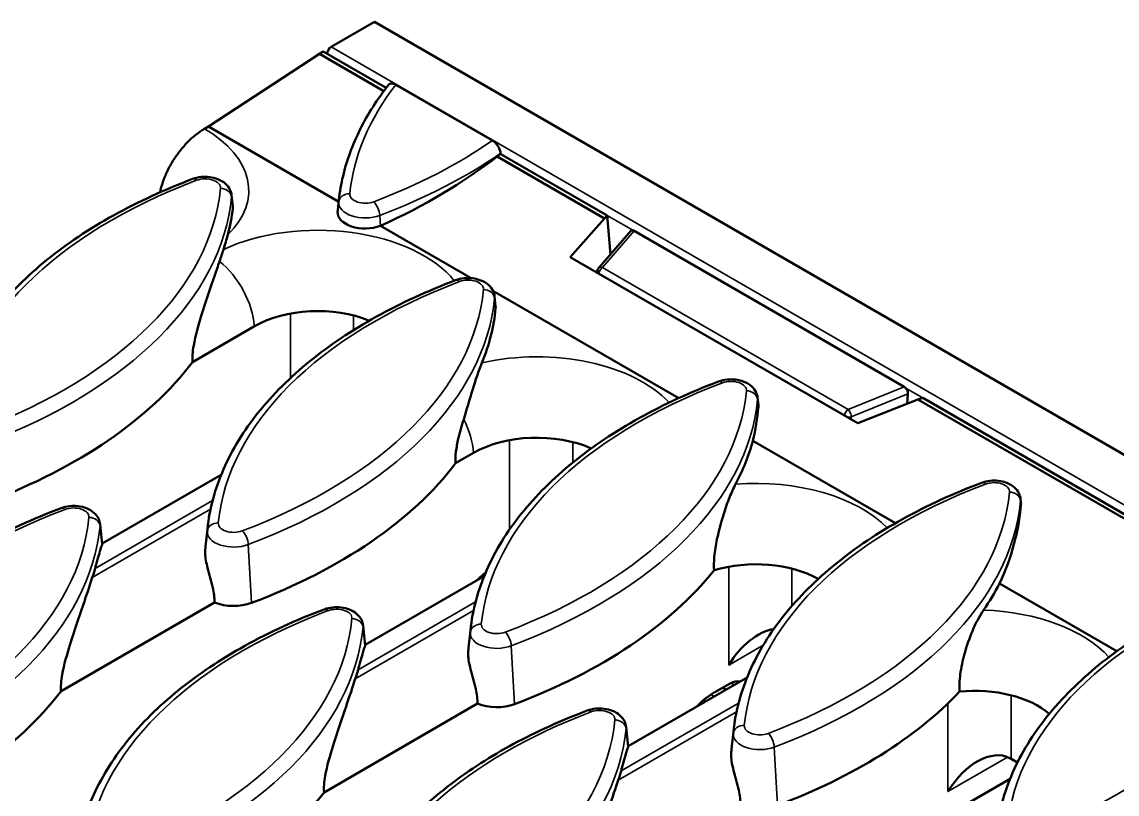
# Model space of a CAD drawing. Header units: millimetres. Extents: x 0 to 1485, y 0 to 1050.
# Drawn here: x 88.9 to 137.98, y 316.41 to 350.99 of the extents above; entities that cross this region are included whole.
import ezdxf

# ---------------------------------------------------------------- set-up
doc = ezdxf.new("R2010")
doc.units = ezdxf.units.MM
doc.header["$LTSCALE"] = 2.5
doc.layers.add('Sichtbar (ISO)', color=7, linetype='Continuous', lineweight=50)
doc.layers.add('Sichtbar schmal (ISO)', color=7, linetype='Continuous', lineweight=35)

msp = doc.modelspace()

# ---------------------------------------------------------------- linework, layer by layer
at = {"layer": 'Sichtbar (ISO)'}
for p, q in [((104.703, 350.994), (102.759, 349.871)), ((458.257, 146.87), (104.703, 350.994)), ((102.229, 349.565), (97.26, 346.31)), ((102.405, 349.667), (102.229, 349.565)), ((105.119, 347.896), (102.229, 349.565)), ((105.227, 348.038), (102.405, 349.667)), ((109.983, 345.679), (105.653, 348.179)), ((97.26, 346.31), (97.075, 346.203)), ((103.097, 342.94), (97.26, 346.31)), ((110.356, 345.077), (110.352, 345.113)), ((115.133, 342.319), (110.356, 345.077)), ((115.004, 342.189), (110.195, 344.966)), ((98.295, 343.235), (98.349, 342.737)), ((103.106, 343.019), (103.058, 342.577)), ((113.465, 340.463), (115.004, 342.189)), ((115.004, 342.189), (115.133, 342.319)), ((115.133, 342.319), (115.274, 340.578)), ((109.029, 339.515), (104.968, 341.859)), ((114.742, 339.962), (116.184, 341.631)), ((116.335, 341.635), (128.428, 334.653)), ((126.363, 333.016), (113.465, 340.463)), ((114.683, 339.76), (114.681, 339.78)), ((118.334, 334.143), (110.007, 338.95)), ((110.08, 338.699), (110.128, 338.257)), ((96.545, 335.76), (99.322, 337.363)), ((128.606, 334.332), (128.57, 333.888)), ((121.866, 334.163), (121.901, 333.837)), ((129.051, 334.079), (126.363, 333.016)), ((129.275, 334.154), (129.051, 334.079)), ((143.495, 325.74), (129.051, 334.079)), ((143.708, 325.821), (129.275, 334.154)), ((128.04, 328.539), (121.653, 332.226)), ((108.33, 331.224), (109.142, 331.693)), ((92.496, 327.625), (97.83, 330.705)), ((133.651, 329.627), (133.668, 329.462)), ((92.403, 328.493), (92.499, 327.597)), ((97.213, 328.277), (97.129, 327.49)), ((104.281, 323.089), (109.615, 326.169)), ((109.381, 326.064), (109.304, 325.99)), ((137.969, 322.806), (132.711, 325.842)), ((90.653, 321.018), (97.536, 324.992)), ((104.188, 323.957), (104.284, 323.061)), ((108.998, 323.741), (108.914, 322.954)), ((116.066, 318.553), (121.4, 321.633)), ((120.631, 321.363), (119.944, 320.966)), ((120.448, 321.083), (120.297, 321.17)), ((102.438, 316.481), (109.321, 320.456)), ((119.202, 320.394), (119.125, 320.319)), ((115.973, 319.421), (116.069, 318.525)), ((120.783, 319.205), (120.699, 318.418)), ((133.223, 317.983), (133.51, 317.817)), ((127.851, 314.017), (133.185, 317.096))]:
    msp.add_line(p, q, dxfattribs=at)
msp.add_arc((114.931, 339.799), 0.25, 139.1574, 184.2915, dxfattribs=at)
for centre, major_axis, ratio, start_param, end_param in [((102.759, 349.667), (-0.125, -0.217), 0.57735, 3.926991, 5.497787), ((91.522, 354.118), (-24.494, 0), 0.57735, 2.437715, 2.447961), ((91.414, 353.93), (24.486, 1.633), 0.616892, 5.257338, 5.544397), ((127.549, 341.701), (-24.538, 0), 0.57735, 6.221282, 6.227073), ((104.285, 342.455), (-1.238, 0), 0.57735, 6.227073, 8.433693), ((91.522, 353.71), (-24.538, 0), 0.57735, 2.150508, 2.150761), ((116.339, 341.428), (-0.135, 0.22), 0.563539, 5.794531, 6.460093), ((73.844, 343.503), (24.538, 0), 0.57735, 6.091585, 6.138147), ((102.15, 335.73), (4, 0), 0.57735, 0.95198, 2.356194), ((85.629, 338.967), (24.538, 0), 0.57735, 6.052201, 6.227073), ((108.893, 338.213), (1.238, 0), 0.57735, 6.227073, 6.345089), ((73.844, 341.462), (-24.756, 0), 0.57735, 2.150508, 2.731215), ((128.423, 334.451), (0.133, -0.215), 0.590223, 0.675008, 1.993686), ((97.306, 333.517), (24.608, 1.642), 0.616892, 6.090827, 6.190585), ((120.672, 333.737), (1.23, 0.082), 0.616892, 6.190585, 6.308078), ((111.971, 330.06), (4, 0), 0.57735, 0.913947, 2.356194), ((97.415, 334.431), (24.538, 0), 0.57735, 5.986201, 6.126922), ((85.629, 336.926), (-24.756, 0), 0.57735, 2.150508, 2.731215), ((109.091, 329.143), (24.59, 1.64), 0.616892, 5.957376, 6.190585), ((132.458, 329.363), (1.212, 0.081), 0.616892, 6.190585, 6.308078), ((121.792, 324.39), (4, 0), 0.57735, 0.797792, 2.059157), ((67.952, 328.761), (24.538, 0), 0.57735, 6.094503, 6.123734), ((97.415, 332.39), (-24.756, 0), 0.57735, 2.150508, 2.711397), ((110.012, 324.251), (-1.612, -2.533), 0.546379, 4.158526, 4.304458), ((109.2, 329.895), (24.538, 0), 0.57735, 5.903552, 5.993024), ((98.393, 325.672), (-1.456, 0), 0.57735, 0.941808, 2.150508), ((121.989, 321.286), (1.378, 2.386), 0.607566, 0.454545, 1.543932), ((79.737, 324.225), (24.538, 0), 0.57735, 6.094503, 6.123734), ((120.594, 320.568), (-0.537, -0.844), 0.546379, 3.266446, 3.950567), ((67.952, 326.72), (-24.756, 0), 0.57735, 2.150508, 2.731215), ((119.832, 318.581), (-1.612, -2.533), 0.546379, 3.950567, 4.304458), ((109.2, 327.854), (-24.756, 0), 0.57735, 2.150508, 2.640987), ((131.613, 318.72), (4, 0), 0.57735, 0.588613, 1.745339), ((110.178, 321.136), (-1.456, 0), 0.57735, 0.941808, 2.150508), ((131.81, 315.615), (1.378, 2.386), 0.607566, 0.025495, 1.543932), ((131.81, 317.163), (2, 0), 0.578934, 0.786768, 0.836389), ((91.522, 319.689), (24.538, 0), 0.57735, 6.094503, 6.123734), ((79.737, 322.184), (-24.756, 0), 0.57735, 2.150508, 2.731215)]:
    msp.add_ellipse(centre, major_axis=major_axis, ratio=ratio, start_param=start_param, end_param=end_param, dxfattribs=at)
for points, knots in [([(103.106, 343.019), (103.144, 343.378), (103.205, 343.735), (103.373, 344.446), (103.479, 344.799), (103.735, 345.497), (103.885, 345.843), (104.227, 346.526), (104.42, 346.863), (104.846, 347.527), (105.079, 347.853), (105.332, 348.173)], [2.4180978, 2.4180978, 2.4180978, 2.4180978, 2.4913914, 2.4913914, 2.564685, 2.564685, 2.6379786, 2.6379786, 2.7112721, 2.7112721, 2.7845657, 2.7845657, 2.7845657, 2.7845657]), ([(105.653, 348.179), (105.605, 348.207), (105.549, 348.227), (105.463, 348.239), (105.418, 348.233), (105.366, 348.207), (105.348, 348.191), (105.333, 348.173)], [0.4593936, 0.4593936, 0.4593936, 0.4593936, 0.4998742, 0.4998742, 0.5393655, 0.5393655, 0.5628332, 0.5628332, 0.5628332, 0.5628332]), ([(97.075, 346.203), (96.956, 346.134), (96.824, 346.045), (96.565, 345.839), (96.437, 345.723), (96.211, 345.492), (96.091, 345.356), (95.866, 345.067), (95.76, 344.914), (95.581, 344.625), (95.492, 344.463), (95.334, 344.134), (95.267, 343.967), (95.165, 343.671), (95.121, 343.514), (95.089, 343.36)], [0.8149878, 0.8149878, 0.8149878, 0.8149878, 0.9167249, 0.9167249, 1.018462, 1.018462, 1.1203238, 1.1203238, 1.2221856, 1.2221856, 1.3241967, 1.3241967, 1.4262079, 1.4262079, 1.5241587, 1.5241587, 1.5241587, 1.5241587]), ([(110.352, 345.113), (110.347, 345.155), (110.336, 345.202), (110.303, 345.3), (110.271, 345.365), (110.206, 345.47), (110.161, 345.528), (110.079, 345.612), (110.027, 345.654), (109.983, 345.679)], [0.0084428, 0.0084428, 0.0084428, 0.0084428, 0.0370315, 0.0370315, 0.0740255, 0.0740255, 0.1110841, 0.1110841, 0.1482903, 0.1482903, 0.1482903, 0.1482903]), ([(96.552, 343.959), (96.673, 344.005), (96.799, 344.033), (97.055, 344.061), (97.184, 344.06), (97.44, 344.029), (97.565, 343.998), (97.804, 343.903), (97.919, 343.839), (98.105, 343.672), (98.181, 343.579), (98.265, 343.393), (98.287, 343.316), (98.295, 343.235)], [3.34728, 3.34728, 3.34728, 3.34728, 3.742348, 3.742348, 4.136015, 4.136015, 4.530025, 4.530025, 4.924042, 4.924042, 5.243901, 5.243901, 5.435884, 5.435884, 5.435884, 5.435884]), ([(85.428, 332.813), (85.526, 333.722), (85.77, 334.624), (86.537, 336.376), (87.06, 337.225), (88.358, 338.845), (89.134, 339.614), (90.909, 341.052), (91.909, 341.72), (94.098, 342.934), (95.288, 343.481), (96.552, 343.959)], [2.4180978, 2.4180978, 2.4180978, 2.4180978, 2.6039342, 2.6039342, 2.7897706, 2.7897706, 2.9756069, 2.9756069, 3.1614433, 3.1614433, 3.3472796, 3.3472796, 3.3472796, 3.3472796]), ([(97.754, 340.268), (97.685, 340.06), (97.61, 339.838), (97.344, 339.052), (97.133, 338.443), (96.819, 337.432), (96.675, 336.941), (96.575, 336.372), (96.556, 336.234), (96.537, 335.979), (96.537, 335.861), (96.545, 335.76)], [3.743945, 3.743945, 3.743945, 3.743945, 3.924729, 3.924729, 4.355561, 4.355561, 4.625893, 4.625893, 4.702196, 4.702196, 4.773128, 4.773128, 4.773128, 4.773128]), ([(97.213, 328.277), (97.311, 329.186), (97.555, 330.088), (98.322, 331.84), (98.845, 332.689), (100.143, 334.308), (100.919, 335.078), (102.694, 336.516), (103.694, 337.184), (105.883, 338.398), (107.073, 338.945), (108.337, 339.423)], [2.4180978, 2.4180978, 2.4180978, 2.4180978, 2.6039342, 2.6039342, 2.7897706, 2.7897706, 2.9756069, 2.9756069, 3.1614433, 3.1614433, 3.3472796, 3.3472796, 3.3472796, 3.3472796]), ([(108.337, 339.423), (108.458, 339.469), (108.584, 339.497), (108.84, 339.525), (108.97, 339.524), (109.225, 339.493), (109.35, 339.462), (109.59, 339.367), (109.704, 339.303), (109.89, 339.136), (109.966, 339.042), (110.05, 338.857), (110.072, 338.779), (110.08, 338.699)], [3.34728, 3.34728, 3.34728, 3.34728, 3.742348, 3.742348, 4.136015, 4.136015, 4.530025, 4.530025, 4.924042, 4.924042, 5.243901, 5.243901, 5.435884, 5.435884, 5.435884, 5.435884]), ([(109.515, 335.724), (109.368, 335.361), (109.222, 334.913), (108.961, 334.079), (108.821, 333.6), (108.696, 333.19)], [-0.5030514, -0.5030514, -0.5030514, -0.5030514, -0.2817609, -0.2817609, 0, 0, 0, 0]), ([(108.998, 323.741), (109.096, 324.65), (109.34, 325.552), (110.107, 327.304), (110.63, 328.153), (111.928, 329.772), (112.704, 330.542), (114.48, 331.98), (115.479, 332.648), (117.668, 333.862), (118.858, 334.409), (120.122, 334.887)], [2.4180978, 2.4180978, 2.4180978, 2.4180978, 2.6039342, 2.6039342, 2.7897706, 2.7897706, 2.9756069, 2.9756069, 3.1614433, 3.1614433, 3.3472796, 3.3472796, 3.3472796, 3.3472796]), ([(120.122, 334.887), (120.243, 334.933), (120.369, 334.961), (120.625, 334.989), (120.755, 334.988), (121.01, 334.956), (121.135, 334.926), (121.375, 334.831), (121.489, 334.766), (121.675, 334.6), (121.751, 334.506), (121.835, 334.321), (121.857, 334.243), (121.866, 334.163)], [3.34728, 3.34728, 3.34728, 3.34728, 3.742348, 3.742348, 4.136015, 4.136015, 4.530025, 4.530025, 4.924042, 4.924042, 5.243901, 5.243901, 5.435884, 5.435884, 5.435884, 5.435884]), ([(108.696, 333.19), (108.608, 332.904), (108.524, 332.611), (108.415, 332.14), (108.374, 331.939), (108.326, 331.557), (108.318, 331.376), (108.33, 331.224)], [1.1507526, 1.1507526, 1.1507526, 1.1507526, 1.3328013, 1.3328013, 1.4456698, 1.4456698, 1.5531488, 1.5531488, 1.5531488, 1.5531488]), ([(120.878, 330.286), (120.789, 330.118), (120.699, 329.919), (120.52, 329.47), (120.432, 329.221), (120.23, 328.583), (120.125, 328.192), (119.994, 327.562), (119.949, 327.293), (119.906, 326.82), (119.901, 326.617), (119.915, 326.429)], [-0.8445766, -0.8445766, -0.8445766, -0.8445766, -0.6830403, -0.6830403, -0.5211638, -0.5211638, -0.2920581, -0.2920581, -0.132015, -0.132015, 0, 0, 0, 0]), ([(120.783, 319.205), (120.881, 320.114), (121.125, 321.016), (121.893, 322.767), (122.415, 323.617), (123.714, 325.236), (124.489, 326.006), (126.265, 327.444), (127.264, 328.112), (129.454, 329.326), (130.643, 329.873), (131.907, 330.351)], [2.4180978, 2.4180978, 2.4180978, 2.4180978, 2.6039342, 2.6039342, 2.7897706, 2.7897706, 2.9756069, 2.9756069, 3.1614433, 3.1614433, 3.3472796, 3.3472796, 3.3472796, 3.3472796]), ([(131.907, 330.351), (132.028, 330.396), (132.154, 330.425), (132.41, 330.453), (132.54, 330.452), (132.795, 330.42), (132.92, 330.39), (133.16, 330.295), (133.274, 330.23), (133.461, 330.064), (133.537, 329.97), (133.62, 329.785), (133.642, 329.707), (133.651, 329.627)], [3.34728, 3.34728, 3.34728, 3.34728, 3.742348, 3.742348, 4.136015, 4.136015, 4.530025, 4.530025, 4.924042, 4.924042, 5.243901, 5.243901, 5.435884, 5.435884, 5.435884, 5.435884]), ([(90.659, 329.217), (90.78, 329.262), (90.906, 329.291), (91.162, 329.318), (91.292, 329.318), (91.547, 329.286), (91.673, 329.256), (91.912, 329.161), (92.027, 329.096), (92.213, 328.93), (92.289, 328.836), (92.372, 328.651), (92.394, 328.573), (92.403, 328.493)], [3.34728, 3.34728, 3.34728, 3.34728, 3.742348, 3.742348, 4.136015, 4.136015, 4.530025, 4.530025, 4.924042, 4.924042, 5.243901, 5.243901, 5.435884, 5.435884, 5.435884, 5.435884]), ([(79.535, 318.071), (79.633, 318.98), (79.877, 319.882), (80.645, 321.633), (81.167, 322.483), (82.466, 324.102), (83.241, 324.872), (85.017, 326.31), (86.017, 326.977), (88.206, 328.192), (89.395, 328.739), (90.659, 329.217)], [2.4180978, 2.4180978, 2.4180978, 2.4180978, 2.6039342, 2.6039342, 2.7897706, 2.7897706, 2.9756069, 2.9756069, 3.1614433, 3.1614433, 3.3472796, 3.3472796, 3.3472796, 3.3472796]), ([(92.493, 327.57), (92.478, 327.535), (92.461, 327.49), (92.385, 327.26), (92.311, 326.989), (92.212, 326.635), (92.196, 326.575), (92.178, 326.512)], [0.635921, 0.635921, 0.635921, 0.635921, 0.7360198, 0.7360198, 1.0671166, 1.0671166, 1.1316401, 1.1316401, 1.1316401, 1.1316401]), ([(97.536, 324.992), (97.533, 325.199), (97.504, 325.423), (97.392, 325.948), (97.296, 326.252), (97.194, 326.645), (97.166, 326.758), (97.126, 326.98), (97.112, 327.089), (97.108, 327.244), (97.109, 327.303), (97.115, 327.36)], [1.754995, 1.754995, 1.754995, 1.754995, 1.892647, 1.892647, 2.0720945, 2.0720945, 2.1365308, 2.1365308, 2.2009671, 2.2009671, 2.2396712, 2.2396712, 2.2396712, 2.2396712]), ([(92.054, 326.104), (91.938, 325.753), (91.797, 325.329), (91.452, 324.31), (91.241, 323.7), (90.926, 322.689), (90.783, 322.199), (90.683, 321.63), (90.663, 321.492), (90.645, 321.237), (90.644, 321.119), (90.653, 321.018)], [3.562475, 3.562475, 3.562475, 3.562475, 3.924729, 3.924729, 4.355561, 4.355561, 4.625893, 4.625893, 4.702196, 4.702196, 4.773128, 4.773128, 4.773128, 4.773128]), ([(132.568, 314.669), (132.666, 315.578), (132.91, 316.48), (133.678, 318.231), (134.2, 319.081), (135.499, 320.7), (136.274, 321.47), (138.05, 322.908), (139.05, 323.575), (141.239, 324.79), (142.428, 325.337), (143.692, 325.815)], [2.4180978, 2.4180978, 2.4180978, 2.4180978, 2.6039342, 2.6039342, 2.7897706, 2.7897706, 2.9756069, 2.9756069, 3.1614433, 3.1614433, 3.3472796, 3.3472796, 3.3472796, 3.3472796]), ([(91.32, 313.535), (91.418, 314.444), (91.663, 315.346), (92.43, 317.097), (92.952, 317.947), (94.251, 319.566), (95.026, 320.336), (96.802, 321.773), (97.802, 322.441), (99.991, 323.656), (101.18, 324.203), (102.444, 324.681)], [2.4180978, 2.4180978, 2.4180978, 2.4180978, 2.6039342, 2.6039342, 2.7897706, 2.7897706, 2.9756069, 2.9756069, 3.1614433, 3.1614433, 3.3472796, 3.3472796, 3.3472796, 3.3472796]), ([(102.444, 324.681), (102.565, 324.726), (102.691, 324.755), (102.947, 324.782), (103.077, 324.782), (103.332, 324.75), (103.458, 324.72), (103.697, 324.625), (103.812, 324.56), (103.998, 324.394), (104.074, 324.3), (104.157, 324.115), (104.179, 324.037), (104.188, 323.957)], [3.34728, 3.34728, 3.34728, 3.34728, 3.742348, 3.742348, 4.136015, 4.136015, 4.530025, 4.530025, 4.924042, 4.924042, 5.243901, 5.243901, 5.435884, 5.435884, 5.435884, 5.435884]), ([(131.99, 324.645), (131.908, 324.527), (131.826, 324.39), (131.663, 324.083), (131.582, 323.914), (131.368, 323.414), (131.241, 323.057), (131.057, 322.386), (130.99, 322.076), (130.915, 321.499), (130.903, 321.236), (130.918, 320.994)], [-0.8544329, -0.8544329, -0.8544329, -0.8544329, -0.7224628, -0.7224628, -0.5901967, -0.5901967, -0.3568688, -0.3568688, -0.1691832, -0.1691832, 0, 0, 0, 0]), ([(104.278, 323.034), (104.263, 322.999), (104.246, 322.954), (104.17, 322.724), (104.096, 322.452), (103.997, 322.099), (103.981, 322.038), (103.963, 321.976)], [0.635921, 0.635921, 0.635921, 0.635921, 0.7360198, 0.7360198, 1.0671166, 1.0671166, 1.1316401, 1.1316401, 1.1316401, 1.1316401]), ([(109.321, 320.456), (109.318, 320.663), (109.289, 320.887), (109.177, 321.412), (109.081, 321.716), (108.979, 322.108), (108.952, 322.222), (108.911, 322.444), (108.898, 322.553), (108.893, 322.708), (108.894, 322.767), (108.9, 322.823)], [1.754995, 1.754995, 1.754995, 1.754995, 1.892647, 1.892647, 2.0720945, 2.0720945, 2.1365308, 2.1365308, 2.2009671, 2.2009671, 2.2396712, 2.2396712, 2.2396712, 2.2396712]), ([(103.839, 321.568), (103.723, 321.217), (103.582, 320.793), (103.237, 319.774), (103.026, 319.164), (102.711, 318.153), (102.568, 317.663), (102.468, 317.094), (102.449, 316.956), (102.43, 316.701), (102.429, 316.583), (102.438, 316.481)], [3.562475, 3.562475, 3.562475, 3.562475, 3.924729, 3.924729, 4.355561, 4.355561, 4.625893, 4.625893, 4.702196, 4.702196, 4.773128, 4.773128, 4.773128, 4.773128]), ([(103.283, 310.044), (103.476, 310.875), (103.793, 311.694), (104.657, 313.279), (105.204, 314.045), (106.509, 315.504), (107.266, 316.198), (108.968, 317.496), (109.912, 318.1), (111.959, 319.204), (113.063, 319.703), (114.23, 320.145)], [2.4895963, 2.4895963, 2.4895963, 2.4895963, 2.6611329, 2.6611329, 2.8326696, 2.8326696, 3.0042063, 3.0042063, 3.175743, 3.175743, 3.3472796, 3.3472796, 3.3472796, 3.3472796]), ([(114.23, 320.145), (114.35, 320.19), (114.476, 320.219), (114.732, 320.246), (114.862, 320.245), (115.117, 320.214), (115.243, 320.184), (115.482, 320.089), (115.597, 320.024), (115.783, 319.858), (115.859, 319.764), (115.942, 319.578), (115.964, 319.501), (115.973, 319.421)], [3.34728, 3.34728, 3.34728, 3.34728, 3.742348, 3.742348, 4.136015, 4.136015, 4.530025, 4.530025, 4.924042, 4.924042, 5.243901, 5.243901, 5.435884, 5.435884, 5.435884, 5.435884]), ([(116.063, 318.498), (116.048, 318.463), (116.031, 318.418), (115.955, 318.188), (115.881, 317.916), (115.783, 317.563), (115.766, 317.502), (115.748, 317.44)], [0.635921, 0.635921, 0.635921, 0.635921, 0.7360198, 0.7360198, 1.0671166, 1.0671166, 1.1316401, 1.1316401, 1.1316401, 1.1316401]), ([(121.106, 315.92), (121.103, 316.127), (121.074, 316.351), (120.962, 316.876), (120.866, 317.18), (120.764, 317.572), (120.737, 317.686), (120.696, 317.908), (120.683, 318.017), (120.678, 318.172), (120.679, 318.23), (120.685, 318.287)], [1.754995, 1.754995, 1.754995, 1.754995, 1.892647, 1.892647, 2.0720945, 2.0720945, 2.1365308, 2.1365308, 2.2009671, 2.2009671, 2.2396712, 2.2396712, 2.2396712, 2.2396712]), ([(115.624, 317.032), (115.508, 316.681), (115.367, 316.257), (115.022, 315.238), (114.811, 314.628), (114.497, 313.617), (114.353, 313.127), (114.253, 312.558), (114.234, 312.42), (114.215, 312.165), (114.214, 312.046), (114.223, 311.945)], [3.562475, 3.562475, 3.562475, 3.562475, 3.924729, 3.924729, 4.355561, 4.355561, 4.625893, 4.625893, 4.702196, 4.702196, 4.773128, 4.773128, 4.773128, 4.773128])]:
    msp.add_open_spline(points, degree=3, knots=knots, dxfattribs=at)
for points in [[(98.349, 342.657), (98.305, 342.245), (98.228, 341.865), (98.124, 341.456)], [(98.349, 342.737), (98.352, 342.711), (98.352, 342.684), (98.349, 342.657)], [(116.278, 341.658), (116.296, 341.654), (116.316, 341.646), (116.335, 341.635)], [(97.933, 340.806), (97.877, 340.639), (97.818, 340.458), (97.754, 340.268)], [(128.428, 334.653), (128.447, 334.643), (128.466, 334.628), (128.484, 334.61)], [(92.499, 327.597), (92.5, 327.591), (92.498, 327.582), (92.493, 327.57)], [(97.115, 327.36), (97.119, 327.403), (97.124, 327.447), (97.129, 327.49)], [(104.284, 323.061), (104.285, 323.055), (104.283, 323.046), (104.278, 323.034)], [(108.9, 322.823), (108.904, 322.867), (108.909, 322.911), (108.914, 322.954)], [(116.069, 318.525), (116.07, 318.519), (116.068, 318.51), (116.063, 318.498)], [(120.685, 318.287), (120.69, 318.331), (120.694, 318.375), (120.699, 318.418)]]:
    msp.add_open_spline(points, degree=3, dxfattribs=at)
at = {"layer": 'Sichtbar schmal (ISO)'}
for p, q in [((456.312, 145.747), (102.759, 349.871)), ((98.349, 342.657), (98.296, 343.154)), ((103.05, 342.495), (103.097, 342.938)), ((104.963, 341.857), (104.937, 342.324)), ((115.133, 342.319), (116.278, 341.658)), ((114.915, 339.993), (116.335, 341.635)), ((125.927, 333.636), (114.915, 339.993)), ((110.128, 338.173), (110.081, 338.618)), ((100.935, 337.93), (100.935, 335.042)), ((103.76, 337.185), (103.76, 337.844)), ((128.428, 334.653), (125.927, 333.636)), ((126.067, 333.299), (128.606, 334.332)), ((128.484, 334.61), (129.275, 334.154)), ((121.902, 333.748), (121.866, 334.082)), ((126.058, 333.192), (126.067, 333.299)), ((110.756, 332.26), (110.756, 328.262)), ((113.581, 331.252), (113.581, 332.174)), ((92.178, 326.512), (97.448, 329.554)), ((133.669, 329.374), (133.651, 329.546)), ((97.355, 329.165), (92.054, 326.104)), ((92.493, 327.57), (92.403, 328.412)), ((97.115, 327.36), (97.205, 328.195)), ((99.19, 324.968), (99.045, 327.582)), ((120.577, 326.59), (120.577, 322.186)), ((123.402, 324.831), (123.402, 326.504)), ((109.644, 326.3), (109.664, 326.289)), ((103.963, 321.976), (109.233, 325.018)), ((109.14, 324.629), (103.839, 321.568)), ((104.278, 323.034), (104.188, 323.876)), ((108.9, 322.823), (108.99, 323.659)), ((110.976, 320.432), (110.83, 323.046)), ((120.577, 322.186), (122.123, 323.079)), ((120.818, 321.297), (120.668, 321.383)), ((115.748, 317.44), (121.018, 320.482)), ((119.465, 320.63), (119.564, 320.573)), ((119.918, 320.777), (119.773, 320.86)), ((130.398, 320.471), (130.398, 316.516)), ((133.223, 317.983), (133.223, 320.834)), ((120.925, 320.093), (115.624, 317.032)), ((116.063, 318.498), (115.973, 319.34)), ((120.685, 318.287), (120.775, 319.123)), ((122.761, 315.896), (122.615, 318.51)), ((130.398, 316.516), (133.071, 318.06))]:
    msp.add_line(p, q, dxfattribs=at)
for centre, major_axis, ratio, start_param, end_param in [((127.549, 342.517), (-23.992, 0), 0.57735, 5.862102, 6.227073), ((92.329, 343.441), (6.739, 0), 0.57735, 5.747647, 7.072472), ((91.522, 354.526), (-23.992, 0), 0.57735, 2.150508, 2.448789), ((91.522, 354.153), (24.49, 0), 0.57735, 5.2921, 5.589474), ((109.871, 332.311), (-23.992, 0), 0.57735, 5.2921, 6.227073), ((73.844, 344.32), (23.992, 0), 0.57735, 5.2921, 6.227073), ((96.729, 343.491), (-0.177, 0.468), 0.447262, 5.581488, 6.283185), ((97.108, 343.565), (0.692, 0), 0.57735, 6.227073, 8.433693), ((97.798, 343.135), (0.498, -0.048), 0.815212, 0.166414, 1.649944), ((73.844, 343.947), (24.49, 0), 0.57735, 5.2921, 6.227073), ((97.108, 343.193), (1.19, 0), 0.57735, 6.227073, 6.345089), ((103.595, 342.886), (-0.498, 0.048), 0.815212, 4.791537, 6.275066), ((104.285, 343.272), (-0.692, 0), 0.57735, 6.227073, 8.433693), ((104.285, 342.899), (-1.19, 0), 0.57735, 6.227073, 8.433693), ((127.549, 342.145), (-24.49, 0), 0.57735, 6.221282, 6.227073), ((104.664, 342.529), (0.177, -0.468), 0.447262, 0.956366, 2.439895), ((102.15, 337.771), (-6.739, 0), 0.57735, 3.573023, 5.388569), ((97.385, 338.277), (-1.375, 2.382), 0.57735, 4.018026, 5.306696), ((114.931, 339.799), (-0.249, -0.019), 0.522916, 0, 0.179082), ((114.931, 339.799), (-0.189, 0.163), 0.659067, 5.301108, 6.283185), ((114.931, 339.799), (0.125, 0.217), 0.57735, 0.872665, 2.254087), ((121.656, 327.775), (-23.992, 0), 0.57735, 5.2921, 6.227073), ((108.514, 338.955), (-0.177, 0.468), 0.447262, 5.581488, 6.283185), ((108.893, 339.029), (0.692, 0), 0.57735, 6.227073, 8.433693), ((85.629, 339.784), (23.992, 0), 0.57735, 5.2921, 6.227073), ((109.584, 338.599), (0.498, -0.048), 0.815212, 0.166414, 1.649944), ((108.893, 338.657), (1.19, 0), 0.57735, 6.227073, 6.345089), ((85.629, 339.411), (24.49, 0), 0.57735, 5.2921, 6.227073), ((111.971, 332.101), (-6.739, 0), 0.57735, 3.634621, 5.085389), ((133.441, 323.239), (-23.992, 0), 0.57735, 5.2921, 6.227073), ((120.299, 334.419), (-0.177, 0.468), 0.447262, 5.581488, 6.283185), ((120.678, 334.493), (0.692, 0), 0.57735, 6.227073, 8.433693), ((97.415, 335.248), (23.992, 0), 0.57735, 5.2921, 6.227073), ((121.369, 334.063), (0.498, -0.048), 0.815212, 0.166414, 1.649944), ((97.415, 334.875), (24.49, 0), 0.57735, 5.2921, 6.227073), ((120.678, 334.121), (1.19, 0), 0.57735, 6.227073, 6.345089), ((125.942, 333.441), (-0.125, -0.217), 0.57735, 4.014257, 5.39568), ((125.942, 333.441), (-0.249, 0.02), 0.627077, 1.399885, 2.144848), ((125.942, 333.441), (0.094, -0.232), 0.353074, 0.774171, 2.409364), ((107.206, 332.607), (-1.375, 2.382), 0.57735, 4.018026, 4.625023), ((121.792, 326.431), (-6.739, 0), 0.57735, 3.650216, 4.848434), ((145.226, 318.703), (-23.992, 0), 0.57735, 5.2921, 6.227073), ((132.084, 329.883), (-0.177, 0.468), 0.447262, 5.581488, 6.283185), ((132.463, 329.957), (0.692, 0), 0.57735, 6.227073, 8.433693), ((109.2, 330.712), (23.992, 0), 0.57735, 5.2921, 6.227073), ((133.154, 329.527), (0.498, -0.048), 0.815212, 0.166414, 1.649944), ((109.2, 330.339), (24.49, 0), 0.57735, 5.2921, 6.227073), ((132.463, 329.585), (1.19, 0), 0.57735, 6.227073, 6.345089), ((103.978, 317.569), (-23.992, 0), 0.57735, 5.2921, 6.227073), ((90.836, 328.749), (-0.177, 0.468), 0.447262, 5.581488, 6.283185), ((91.215, 328.823), (0.692, 0), 0.57735, 6.227073, 8.433693), ((67.952, 329.578), (23.992, 0), 0.57735, 5.2921, 6.227073), ((67.952, 329.205), (24.49, 0), 0.57735, 5.2921, 6.227073), ((91.906, 328.393), (0.498, -0.048), 0.815212, 0.166414, 1.649944), ((91.215, 328.451), (1.19, 0), 0.57735, 6.227073, 6.345089), ((97.702, 328.144), (-0.498, 0.048), 0.815212, 4.791537, 6.275066), ((98.393, 328.529), (-0.692, 0), 0.57735, 6.227073, 8.433693), ((98.393, 328.157), (-1.19, 0), 0.57735, 6.227073, 8.433693), ((121.656, 327.402), (-24.49, 0), 0.57735, 6.221282, 6.227073), ((98.772, 327.787), (0.177, -0.468), 0.447262, 0.956366, 2.439895), ((157.011, 314.167), (-23.992, 0), 0.57735, 5.2921, 6.227073), ((120.985, 326.176), (23.992, 0), 0.57735, 5.2921, 6.227073), ((115.764, 313.033), (-23.992, 0), 0.57735, 5.2921, 6.227073), ((102.621, 324.213), (-0.177, 0.468), 0.447262, 5.581488, 6.283185), ((103, 324.287), (0.692, 0), 0.57735, 6.227073, 8.433693), ((131.613, 320.761), (-6.739, 0), 0.57735, 3.615947, 4.656358), ((120.985, 325.803), (24.49, 0), 0.57735, 5.2921, 6.216855), ((79.737, 325.042), (23.992, 0), 0.57735, 5.2921, 6.227073), ((103.691, 323.856), (0.498, -0.048), 0.815212, 0.166414, 1.649944), ((103, 323.914), (1.19, 0), 0.57735, 6.227073, 6.345089), ((109.487, 323.607), (-0.498, 0.048), 0.815212, 4.791537, 6.275066), ((110.178, 323.993), (-0.692, 0), 0.57735, 6.227073, 8.433693), ((79.737, 324.669), (24.49, 0), 0.57735, 5.2921, 6.227073), ((110.178, 323.621), (-1.19, 0), 0.57735, 6.227073, 8.433693), ((133.441, 322.866), (-24.49, 0), 0.57735, 6.221282, 6.227073), ((110.557, 323.251), (0.177, -0.468), 0.447262, 0.956366, 2.439895), ((127.549, 308.497), (-23.992, 0), 0.57735, 5.2921, 6.119915), ((114.406, 319.677), (-0.177, 0.468), 0.447262, 5.581488, 6.283185), ((114.785, 319.751), (0.692, 0), 0.57735, 6.227073, 8.433693), ((91.522, 320.505), (23.992, 0), 0.57735, 5.738944, 6.227073), ((115.476, 319.32), (0.498, -0.048), 0.815212, 0.166414, 1.649944), ((121.272, 319.071), (-0.498, 0.048), 0.815212, 4.791537, 6.275066), ((91.522, 320.133), (24.49, 0), 0.57735, 5.732268, 6.227073), ((114.785, 319.378), (1.19, 0), 0.57735, 6.227073, 6.345089), ((121.963, 319.085), (-1.19, 0), 0.57735, 6.227073, 8.433693), ((145.226, 318.33), (-24.49, 0), 0.57735, 6.221282, 6.227073), ((121.963, 319.457), (-0.692, 0), 0.57735, 6.227073, 8.433693), ((122.342, 318.715), (0.177, -0.468), 0.447262, 0.956366, 2.439895)]:
    msp.add_ellipse(centre, major_axis=major_axis, ratio=ratio, start_param=start_param, end_param=end_param, dxfattribs=at)

doc.saveas('drawing.dxf')
